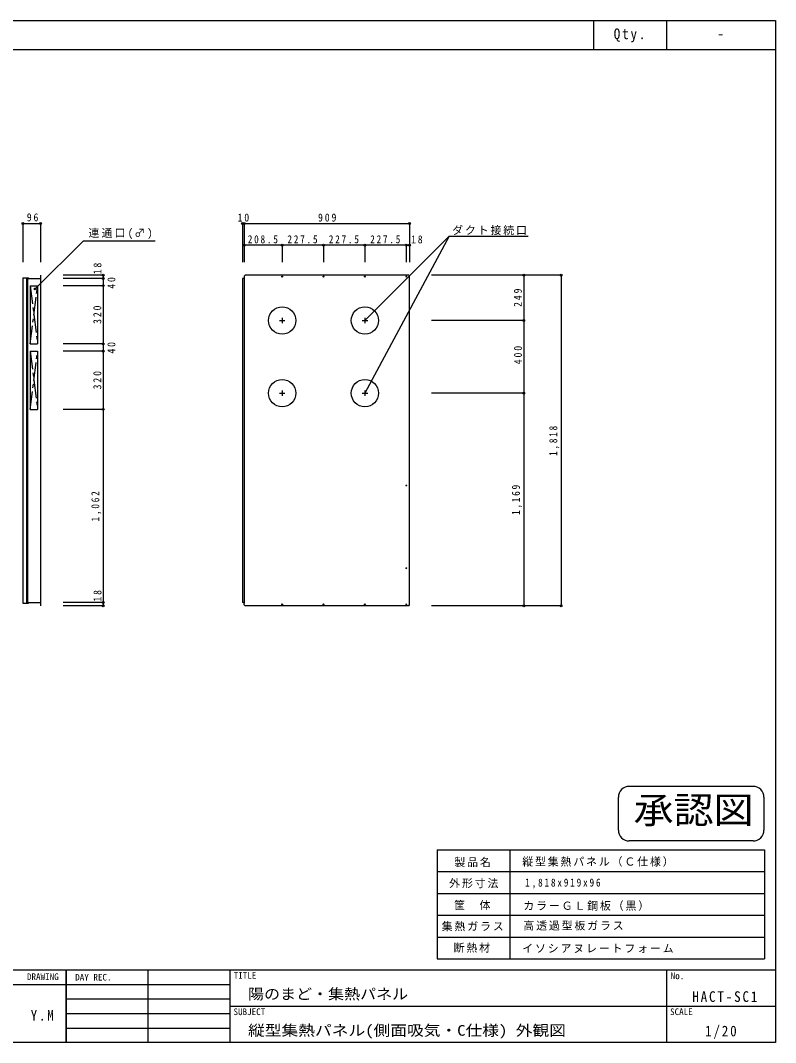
# Model space of a CAD drawing. Units: millimetres at full size, sheet at 1:20. Extents: x -3790 to 4290, y -2713 to 2907.
# Drawn here: x 139 to 4290, y -2713 to 2907 of the extents above; entities that cross this region are included whole.
import ezdxf
from ezdxf.enums import TextEntityAlignment as Align

# ---------------------------------------------------------------- set-up
doc = ezdxf.new("R2010")
doc.units = ezdxf.units.MM
doc.header["$LTSCALE"] = 20
doc.header["$PDMODE"] = 32
doc.header["$PDSIZE"] = 10
doc.linetypes.add('CHAIN1', pattern=[8, 5, -1, 1, -1])
for name, color, linetype in [('0-1', 7, 'Continuous'), ('F-0', 2, 'Continuous'), ('F-F', 7, 'Continuous')]:
    doc.layers.add(name, color=color, linetype=linetype)
doc.styles.add('ＭＳ ゴシック', font='')
doc.styles.get('ＭＳ ゴシック').set_extended_font_data('MS Gothic')

msp = doc.modelspace()

# ---------------------------------------------------------------- linework, layer by layer
at = {"layer": '0-1', "color": 4}
for p, q in [((152.79, 1790.13), (152.79, 1578.07)), ((152.79, 1790.13), (249.79, 1790.13)), ((249.79, 1790.13), (249.79, 1578.07)), ((1359.29, 1790.13), (1369.29, 1790.13)), ((1359.29, 1790.13), (1359.29, 1578.07)), ((1369.29, 1790.13), (1369.29, 1578.07)), ((1369.29, 1790.13), (1369.29, 1578.07)), ((1369.29, 1790.13), (2278.29, 1790.13)), ((2278.29, 1790.13), (2278.29, 1578.07)), ((220.58, 1430.12), (485.27, 1694.8)), ((485.27, 1694.8), (878.96, 1694.8)), ((2496.31, 1720.36), (2032.79, 856.84)), ((1577.79, 1670.7), (1369.29, 1670.7)), ((1369.29, 1670.7), (1369.29, 1578.07)), ((1805.29, 1670.7), (1577.79, 1670.7)), ((1577.79, 1670.7), (1577.79, 1578.07)), ((2032.79, 1670.7), (1805.29, 1670.7)), ((1805.29, 1670.7), (1805.29, 1578.07)), ((2260.29, 1670.7), (2032.79, 1670.7)), ((2032.79, 1670.7), (2032.79, 1578.07)), ((2260.29, 1670.7), (2278.29, 1670.7)), ((2278.29, 1670.7), (2260.29, 1670.7)), ((2260.29, 1670.7), (2260.29, 1578.07)), ((2278.29, 1670.7), (2278.29, 1578.07)), ((2278.29, 1670.7), (2278.29, 1578.07)), ((593.88, 1505.84), (373.28, 1505.84)), ((593.88, 1487.84), (373.28, 1487.84)), ((593.88, 1505.84), (593.88, 1487.84)), ((593.88, 1487.84), (593.88, 1447.84)), ((3110.97, 1505.84), (2398.97, 1505.84)), ((2905.8, 1505.84), (2398.97, 1505.84)), ((2905.8, 1505.84), (2905.8, 1256.84)), ((3110.97, 1505.84), (3110.97, -312.16)), ((593.88, 1447.84), (373.28, 1447.84)), ((593.88, 1447.84), (593.88, 1127.84)), ((2905.8, 1256.84), (2398.97, 1256.84)), ((2905.8, 1256.84), (2398.97, 1256.84)), ((2905.8, 1256.84), (2905.8, 856.84)), ((593.88, 1127.84), (373.28, 1127.84)), ((593.88, 1127.84), (593.88, 1087.84)), ((593.88, 1087.84), (373.28, 1087.84)), ((593.88, 1087.84), (593.88, 767.84)), ((2905.8, 856.84), (2398.97, 856.84)), ((2905.8, 856.84), (2398.97, 856.84)), ((2905.8, 856.84), (2905.8, -312.16)), ((593.88, 767.84), (373.28, 767.84)), ((593.88, 767.84), (593.88, -294.16)), ((593.88, -294.16), (373.28, -294.16)), ((593.88, -312.16), (373.28, -312.16)), ((593.88, -294.16), (593.88, -312.16)), ((3110.97, -312.16), (2398.97, -312.16)), ((2905.8, -312.16), (2398.97, -312.16)), ((2905.8, -312.16), (2398.97, -312.16))]:
    msp.add_line(p, q, dxfattribs=at)
at = {"layer": '0-1'}
for p, q in [((152.79, 1491.84), (152.79, -298.16)), ((152.79, 1491.84), (182.79, 1491.84)), ((172.79, 1489.84), (172.79, -296.16)), ((172.79, 1489.84), (182.79, 1489.84)), ((172.79, 1487.84), (248.79, 1487.84)), ((176.79, 1487.84), (176.79, -294.16)), ((182.79, 1491.84), (182.79, 1489.84)), ((248.79, 1505.84), (248.79, -312.16)), ((248.79, 1505.84), (249.79, 1505.84)), ((249.29, 1505.84), (249.29, -312.16)), ((249.79, 1505.84), (249.79, -312.16)), ((1374.29, 1505.84), (1369.29, 1500.84)), ((1369.29, 1500.84), (1369.29, 1487.84)), ((1369.29, 1491.84), (1369.29, -298.16)), ((2273.29, 1505.84), (1374.29, 1505.84)), ((2273.29, 1505.84), (2278.29, 1500.84)), ((2278.29, -307.16), (2278.29, 1500.84)), ((152.79, -298.16), (182.79, -298.16)), ((172.79, -294.16), (248.79, -294.16)), ((248.79, -312.16), (249.79, -312.16)), ((1369.29, -293.66), (1359.29, -293.66)), ((1369.29, -307.16), (1369.29, -294.16)), ((1369.29, -307.16), (1374.29, -312.16)), ((2273.29, -312.16), (1374.29, -312.16)), ((2273.29, -312.16), (2278.29, -307.16))]:
    msp.add_line(p, q, dxfattribs=at)
at = {"layer": '0-1', "color": 4, "linetype": 'CHAIN1'}
for p, q in [((192.79, 1447.84), (232.79, 1127.84)), ((192.79, 1127.84), (232.79, 1447.84)), ((1562.79, 1256.84), (1592.79, 1256.84)), ((1577.79, 1271.84), (1577.79, 1241.84)), ((2017.79, 1256.84), (2047.79, 1256.84)), ((2032.79, 1271.84), (2032.79, 1241.84)), ((192.79, 1087.84), (232.79, 767.84)), ((192.79, 767.84), (232.79, 1087.84)), ((1562.79, 856.84), (1592.79, 856.84)), ((1577.79, 871.84), (1577.79, 841.84)), ((2017.79, 856.84), (2047.79, 856.84)), ((2032.79, 871.84), (2032.79, 841.84))]:
    msp.add_line(p, q, dxfattribs=at)
at = {"layer": '0-1', "color": 4}
msp.add_lwpolyline([(2032.79, 1256.84), (2496.31, 1720.36), (2930.16, 1720.36)], dxfattribs=at)
at = {"layer": '0-1'}
for points in [[(1369.29, 1487.34), (1359.29, 1487.34), (1359.29, -293.66)], [(192.79, 1447.84), (232.79, 1447.84), (232.79, 1127.84)], [(192.79, 1447.84), (192.79, 1127.84), (232.79, 1127.84)], [(192.79, 1087.84), (232.79, 1087.84), (232.79, 767.84)], [(192.79, 1087.84), (192.79, 767.84), (232.79, 767.84)], [(172.79, -296.16), (182.79, -296.16), (182.79, -298.16)]]:
    msp.add_lwpolyline(points, dxfattribs=at)
for centre, radius in [((1577.79, 1497.84), 2.5), ((1805.29, 1497.84), 2.5), ((2032.79, 1497.84), 2.5), ((2260.29, 1497.84), 2.5), ((1577.79, 1256.84), 75), ((2032.79, 1256.84), 75), ((1577.79, 856.84), 75), ((2032.79, 856.84), 75), ((2260.29, 349.34), 2.5), ((2260.29, -105.66), 2.5), ((1577.79, -304.16), 2.5), ((1805.29, -304.16), 2.5), ((2032.79, -304.16), 2.5), ((2260.29, -304.16), 2.5)]:
    msp.add_circle(centre, radius, dxfattribs=at)
at = {"layer": '0-1', "color": 5}
for p in [(152.79, 1790.13), (249.79, 1790.13), (1359.29, 1790.13), (1369.29, 1790.13), (2278.29, 1790.13), (1369.29, 1670.7), (1577.79, 1670.7), (1805.29, 1670.7), (2032.79, 1670.7), (2260.29, 1670.7), (2278.29, 1670.7), (593.88, 1505.84), (593.88, 1487.84), (2905.8, 1505.84), (3110.97, 1505.84), (220.58, 1430.12), (593.88, 1447.84), (2905.8, 1256.84), (593.88, 1127.84), (593.88, 1087.84), (2905.8, 856.84), (593.88, 767.84), (593.88, -294.16), (593.88, -312.16), (2905.8, -312.16), (3110.97, -312.16)]:
    msp.add_point(p, dxfattribs=at)
at = {"layer": 'F-0', "color": 5}
for p, q in [((3290.05, 2906.54), (3290.05, 2746.54)), ((3690.05, 2906.54), (3690.05, 2746.54)), ((4290.05, 2906.54), (4290.05, -2713.46)), ((-3789.95, 2746.54), (4290.05, 2746.54)), ((-3789.95, -2313.46), (4290.05, -2313.46)), ((4290.05, -2713.46), (-3789.95, -2713.46))]:
    msp.add_line(p, q, dxfattribs=at)
at = {"layer": 'F-0', "color": 7}
for p, q in [((390.05, -2313.46), (390.05, -2713.46)), ((840.05, -2313.46), (840.05, -2713.46))]:
    msp.add_line(p, q, dxfattribs=at)
at = {"layer": 'F-0'}
for p, q in [((390.05, -2713.46), (390.05, -2313.46)), ((1290.05, -2313.46), (1290.05, -2713.46)), ((3690.05, -2313.46), (3690.05, -2713.46)), ((-469.95, -2393.46), (390.05, -2393.46)), ((390.05, -2393.46), (1290.05, -2393.46)), ((390.05, -2473.46), (1290.05, -2473.46)), ((1290.05, -2513.46), (4290.05, -2513.46)), ((390.05, -2553.46), (1290.05, -2553.46)), ((390.05, -2633.46), (1290.05, -2633.46))]:
    msp.add_line(p, q, dxfattribs=at)
at = {"layer": 'F-0', "color": 5}
msp.add_lwpolyline([(-3789.95, -2713.46), (-3789.95, 2906.54), (4290.05, 2906.54)], dxfattribs=at)
at = {"layer": 'F-F', "color": 6}
for p, q in [((4166.08, -1305.03), (3486.08, -1305.03)), ((3426.08, -1545.03), (3426.08, -1365.03)), ((4226.08, -1365.03), (4226.08, -1545.03)), ((4166.08, -1605.03), (3486.08, -1605.03))]:
    msp.add_line(p, q, dxfattribs=at)
at = {"layer": 'F-F'}
for p, q in [((2430.05, -1653.46), (2430.05, -2253.46)), ((2430.05, -1653.46), (4230.05, -1653.46)), ((2830.05, -1653.46), (2830.05, -2253.46)), ((4230.05, -1653.46), (4230.05, -2253.46)), ((2430.05, -1773.46), (4230.05, -1773.46)), ((2430.05, -1893.46), (4230.05, -1893.46)), ((2430.05, -2013.46), (4230.05, -2013.46)), ((2430.05, -2133.46), (4230.05, -2133.46)), ((2430.05, -2253.46), (4230.05, -2253.46))]:
    msp.add_line(p, q, dxfattribs=at)
at = {"layer": 'F-F', "color": 6}
for centre, start, end in [((3486.08, -1365.03), 90, 180), ((4166.08, -1365.03), 0, 90), ((3486.08, -1545.03), 180, 270), ((4166.08, -1545.03), 270, 0)]:
    msp.add_arc(centre, 60, start, end, dxfattribs=at)

# ---------------------------------------------------------------- texts
at = {"layer": '0-1', "char_height": 43.99, "attachment_point": 7, "style": 'ＭＳ ゴシック'}
for s, insert in [('\\T1.36;\\W0.9;96', (173.95, 1801.56)), ('\\T1.36;\\W0.9;10', (1332.79, 1800.13)), ('\\T1.38;\\W0.9;909', (1774.79, 1800.13)), ('\\T1.2;連通口(♂)', (512.32, 1704.56)), ('\\T1.17;ダクト接続口', (2512.21, 1725.82)), ('\\T1.38;\\W0.85;208.5', (1388.54, 1680.7)), ('\\T1.38;\\W0.85;227.5', (1606.54, 1680.7)), ('\\T1.38;\\W0.85;227.5', (1834.04, 1680.7)), ('\\T1.38;\\W0.85;227.5', (2061.54, 1680.7)), ('\\T1.36;\\W0.9;18', (2286.4, 1680.16))]:
    msp.add_mtext(s, dxfattribs=dict(at, insert=insert))
at = {"layer": '0-1', "char_height": 43.99, "attachment_point": 7, "rotation": 90, "style": 'ＭＳ ゴシック'}
for s, insert in [('\\T1.36;\\W0.9;18', (584.75, 1511.06)), ('\\T1.36;\\W0.9;40', (661.58, 1431.35)), ('\\T1.38;\\W0.9;249', (2895.8, 1331.34)), ('\\T1.38;\\W0.9;320', (583.88, 1237.84)), ('\\T1.36;\\W0.9;40', (661.49, 1074.74)), ('\\T1.38;\\W0.9;400', (2896.65, 1016.06)), ('\\T1.38;\\W0.9;320', (583.88, 877.84)), ('\\T1.38;\\W0.85;1,818', (3100.97, 511.84)), ('\\T1.38;\\W0.85;1,169', (2895.8, 187.34)), ('\\T1.38;\\W0.85;1,062', (583.88, 151.84)), ('\\T1.36;\\W0.9;18', (584.8, -288.71))]:
    msp.add_mtext(s, dxfattribs=dict(at, insert=insert))
at = {"layer": 'F-0', "color": 7, "style": 'ＭＳ ゴシック'}
msp.add_text('-', height=58.65, dxfattribs=at).set_placement((3968.05, 2786.54), align=Align.BOTTOM_LEFT)
at = {"layer": 'F-0', "color": 4, "style": 'ＭＳ ゴシック'}
for s, p in [('DRAWING', (174.67, -2380.82)), ('DAY REC.', (440.05, -2383.46)), ('TITLE', (1311.1, -2373.05)), ('No.', (3713.59, -2375.79)), ('SUBJECT', (1310.05, -2573.46)), ('SCALE', (3710.05, -2573.46))]:
    msp.add_text(s, height=36.66, dxfattribs=at).set_placement(p, align=Align.BOTTOM_LEFT)
at = {"layer": 'F-0', "color": 7, "style": 'ＭＳ ゴシック'}
for s, width, p in [('陽のまど・集熱パネル', 1.1, (1390.05, -2493.46)), ('縦型集熱パネル(側面吸気・C仕様) 外観図', 1.15, (1390.05, -2693.46))]:
    msp.add_text(s, height=58.65, dxfattribs=dict(at, width=width)).set_placement(p, align=Align.BOTTOM_LEFT)
at = {"layer": 'F-0', "color": 7, "char_height": 58.65, "attachment_point": 7, "style": 'ＭＳ ゴシック'}
for s, insert in [('\\T1.28;\\W0.9;Qty.', (3400.55, 2786.54)), ('\\T1.28;\\W0.9;Qty.', (3400.55, 2786.54)), ('\\T1.27;\\W0.9;Y.M', (195.05, -2593.46)), ('\\T1.28;\\W0.9;1/20', (3902.55, -2693.46))]:
    msp.add_mtext(s, dxfattribs=dict(at, insert=insert))
at = {"layer": 'F-F', "color": 6, "style": 'ＭＳ ゴシック', "width": 1.1}
msp.add_text('承認図', height=146.6, dxfattribs=at).set_placement((3509.6, -1552.15), align=Align.BOTTOM_LEFT)
at = {"layer": 'F-F', "attachment_point": 7, "style": 'ＭＳ ゴシック'}
for s, insert, char_height in [('\\T1.17;製品名', (2524.23, -1748.71), 43.99), ('\\T1.17;縦型集熱パネル（Ｃ仕様）', (2897.44, -1746.67), 43.99), ('\\T1.17;外形寸法', (2495.68, -1864.96), 43.99), ('\\T1.39;\\W0.85;1,818x919x96', (2913.75, -1867), 43.99), ('\\T1.17;筐\u3000体', (2522.19, -1985.28), 43.99), ('\\T1.17;カラーＧＬ鋼板（黒）', (2903.55, -1989.36), 43.99), ('\\T1.17;集熱ガラス', (2454.89, -2101.52), 43.99), ('\\T1.17;高透過型板ガラス', (2903.55, -2097.45), 43.99), ('\\T1.17;断熱材', (2520.15, -2219.81), 43.99), ('\\T1.17;イソシアヌレートフォーム', (2897.44, -2221.85), 43.99), ('\\T1.28;\\W0.9;HACT-SC1', (3832.37, -2491.07), 58.65)]:
    msp.add_mtext(s, dxfattribs=dict(at, insert=insert, char_height=char_height))

doc.saveas('drawing.dxf')
